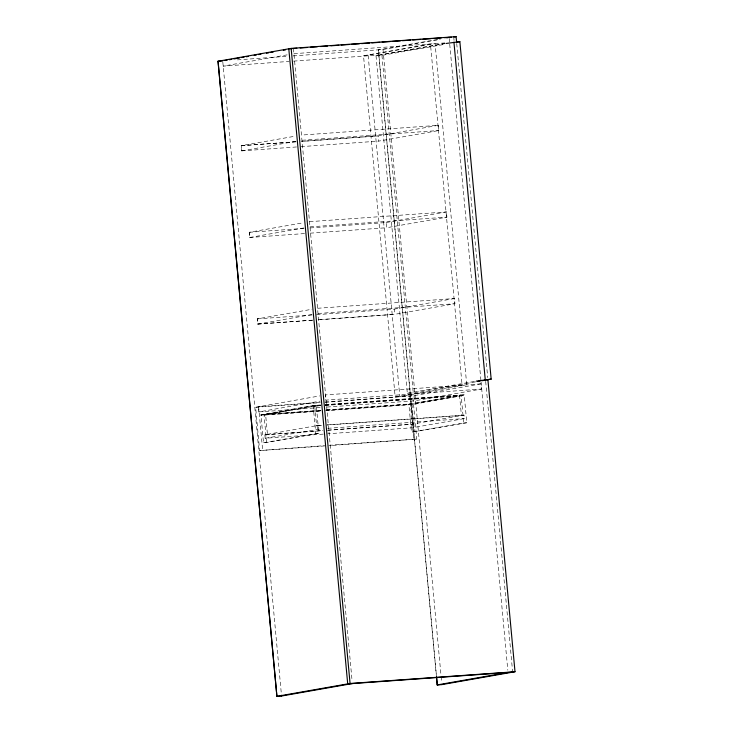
<?xml version="1.0" encoding="UTF-8"?>
<svg xmlns="http://www.w3.org/2000/svg" width="733" height="733" viewBox="0 0 733 733"><rect width="100%" height="100%" fill="white"/><g stroke="black" fill="none" stroke-linecap="round" stroke-linejoin="round"><path stroke-width="0.55" stroke-dasharray="3.67 2.75" d="M287.18 54.856L223.116 66.126L289.095 61.425M437.876 39.371L378.301 49.853L436.373 675.817M293.081 55.919L383.02 49.505L440.267 39.435M363.522 55.763L430.454 43.989L462.102 385.201L395.179 396.974L363.522 55.763L435.09 43.65L466.747 384.871L399.815 396.645L368.158 55.433M378.778 55.048L445.087 43.384M475.58 381.866L413.247 392.833L407.319 393.255L376.02 55.79L445.032 43.65M376.02 55.79L381.948 55.369L445.389 44.209M296.499 146.966L241.679 150.879L241.203 145.684L294.849 136.246M241.679 150.879L296.444 141.24M438.398 125.325L378.045 135.944L301.639 141.377L378.127 135.926L378.53 141.139L438.875 130.52L438.398 125.325L301.547 135.064M304.534 233.57L249.715 237.483L249.229 232.288L302.885 222.85M249.715 237.483L304.479 227.844M386.08 222.539L446.434 211.929L446.91 217.124L386.566 227.743L386.163 222.53L308.538 228.064M312.487 320.184L257.75 324.087L257.265 318.892L312.029 309.253M257.75 324.087L312.515 314.448M394.116 309.143L454.46 298.533L454.946 303.728L394.601 314.338L318.186 319.78M324.71 445.939L259.638 450.575L255.625 407.273L319.68 395.921M320.275 402.353L258.328 406.714L258.804 411.919L320.156 401.125M266.61 442.503L264.017 414.502L316.262 405.303L318.864 433.304L266.61 442.503L263.523 442.723L260.921 414.722L313.174 405.523L320.825 404.983M264.072 415.08L316.317 405.88M407.319 393.255L475.222 381.307M325.26 402.316L412.743 395.774L416.765 439.076L330.418 445.536M324.838 402.032L413.989 395.637L480.921 383.863L481.398 389.058L414.475 400.832L325.846 407.145M326.744 410.031L411.946 403.965L464.2 394.775L466.793 422.776L411.451 432.186L408.858 404.185L461.103 394.995L463.705 422.996L411.451 432.186M408.913 404.763L461.158 395.573M323.262 434.11L265.181 438.242L264.86 434.779L317.105 425.589L322.804 425.186M265.896 434.706L322.199 430.537M320.403 405.175L314.695 405.578L316.574 425.791L318.14 425.516M265.181 438.242L321.989 428.723M263.523 442.723L318.864 433.304M259.638 450.575L324.288 445.655M410.727 424.398L464.007 415.125L464.328 418.589L412.083 427.788L327.816 433.78M293.915 53.674L445.032 42.917M237.41 59.877L287.483 56.304M293.566 61.114L378.86 55.03M302.023 140.26L438.875 130.52M296.013 141.771L241.276 145.665L241.762 150.87M241.203 145.684L295.94 141.79M300.979 146.655L378.613 141.121M309.583 221.668L446.434 211.929M310.059 226.863L446.91 217.124M249.229 232.288L304.048 228.375M310.16 233.176L386.639 227.725M317.618 308.272L454.46 298.533M318.095 313.467L454.946 303.728M257.265 318.892L312.084 314.979M316.564 314.668L394.198 309.134L394.601 314.338M312.57 320.174L257.824 324.068L257.347 318.873M318.269 319.771L394.675 314.329M480.921 383.863L325.26 394.94L325.736 400.136L481.398 389.058M255.625 407.273L319.551 402.719M325.388 404.653L464.2 394.775M324.966 404.854L459.536 395.27L461.414 415.474L326.836 425.058M320.88 405.56L313.229 406.1L260.975 415.299L321.091 411.021M325.443 405.23L464.255 395.353L412.001 404.543L325.654 410.691M314.75 406.155L320.458 405.752M325.012 405.431L459.591 395.847M258.804 411.919L320.165 407.548M320.33 410.324L265.584 414.227L267.463 434.431M326.029 409.921L410.425 403.91M260.921 414.722L321.045 410.443M265.639 414.805L320.376 410.901M326.084 410.498L410.48 404.488M327.266 424.865L464.007 415.125M316.574 425.791L322.273 425.387M327.678 428.319L464.328 418.589M327.908 430.124L412.294 424.114M264.86 434.779L322.941 430.647M327.477 430.326L411.763 424.325L412.083 427.788M463.705 422.996L466.793 422.776M328.86 445.334L416.765 439.076M456.723 43.494L487.711 377.568M453.837 38.208L454.057 40.48M485.677 381.398L512.541 671.007M449.192 38.437L449.622 43.091M449.732 44.237L480.93 380.592M481.04 381.728L507.804 670.2M383.02 49.505L441.009 675.487M441.193 676.614L441.642 682.322M413.989 395.637L414.475 400.832M381.948 55.369L413.247 392.833M411.946 403.965L414.548 431.966M378.375 49.835L436.447 675.799M409.738 396.306L413.76 439.608M293.438 48.479L352.133 681.287M317.105 425.589L317.435 429.052M313.174 405.523L315.767 433.533M249.312 232.269L249.797 237.465M258.63 406.742L262.643 450.044M222.814 61.957L281.445 694.884"/><path stroke-width="1.1" d="M281.628 696.002L276.909 696.35L217.994 61.26L291.148 48.396L456.091 36.65L456.613 42.349M222.64 60.931L217.994 61.26M224.958 60.527L227.203 60.124M229.447 59.73L231.692 59.336M233.937 58.942L239.554 57.953M241.798 57.559L244.043 57.165M246.288 56.771L248.533 56.377M254.149 55.387L256.394 54.993M258.639 54.599L260.884 54.205M266.491 53.216L268.736 52.822M270.981 52.428L273.226 52.034M283.332 50.256L285.577 49.862M446.855 37.786L449.1 37.392M453.736 37.062L456.091 36.65M446.14 43.458L459.857 41.662L491.165 379.126L482.259 380.693M457.63 42.056L459.857 41.662M476.331 381.114L491.165 379.126M477.806 381.472L480.033 381.078M487.921 379.85L515.006 671.74L350.062 683.477L276.909 696.35L218.077 61.251M281.554 696.02L352.353 683.568M436.474 676.953L437.216 684.934L508.015 672.482M441.852 684.604L515.006 671.74M289.718 48.745L296.847 48.231M300.173 47.993L307.072 47.508M310.407 47.269L317.297 46.775M320.642 46.536L327.523 46.051M330.885 45.812L338.848 45.244M341.12 45.08L349.11 44.511M351.354 44.356L359.335 43.788M361.598 43.623L369.56 43.055M371.833 42.899L379.795 42.331M382.058 42.166L390.038 41.598M392.283 41.442L400.273 40.874M402.509 40.709L410.507 40.141M412.734 39.985L420.751 39.408M422.959 39.252L430.986 38.684M433.258 38.519L441.22 37.951M444.555 37.722L451.464 37.227M512.651 672.152L347.708 683.898L288.793 48.809M437.216 684.934L441.935 684.595M453.929 42.083L485.237 379.547M436.556 676.944L437.289 684.924M291.148 48.396L350.062 683.477"/></g></svg>
